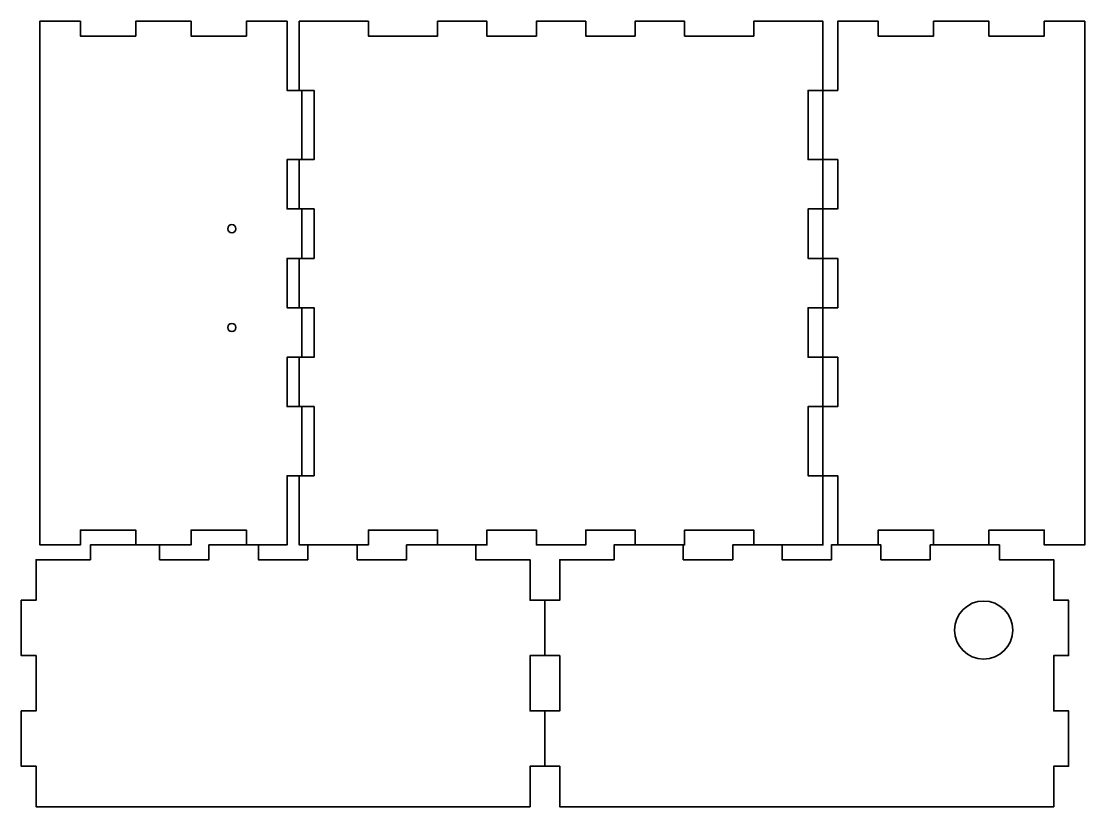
# Model space of a CAD drawing. Header units: inches. Extents: x 56 to 271, y 59 to 218.
import ezdxf

# ---------------------------------------------------------------- set-up
doc = ezdxf.new("R2010")
doc.units = ezdxf.units.IN
doc.header["$MEASUREMENT"] = 0
doc.layers.add('svg3769', color=7, linetype='Continuous')

# ---------------------------------------------------------------- blocks, each defined once
blk = doc.blocks.new('block 3')
at = {"layer": 'svg3769', "color": 7, "lineweight": 35, "true_color": 0xffffff}
blk.add_lwpolyline([(112.35, 218.35), (126.35, 218.35), (126.35, 215.35), (140.35, 215.35), (140.35, 218.35), (150.35, 218.35), (150.35, 215.35), (160.35, 215.35), (160.35, 218.35), (170.35, 218.35), (170.35, 215.35), (180.35, 215.35), (180.35, 218.35), (190.35, 218.35), (190.35, 215.35), (204.35, 215.35), (204.35, 218.35), (218.35, 218.35), (218.35, 204.35), (215.35, 204.35), (215.35, 190.35), (218.35, 190.35), (218.35, 180.35), (215.35, 180.35), (215.35, 170.35), (218.35, 170.35), (218.35, 160.35), (215.35, 160.35), (215.35, 150.35), (218.35, 150.35), (218.35, 140.35), (215.35, 140.35), (215.35, 126.35), (218.35, 126.35), (218.35, 112.35), (204.35, 112.35), (204.35, 115.35), (190.35, 115.35), (190.35, 112.35), (180.35, 112.35), (180.35, 115.35), (170.35, 115.35), (170.35, 112.35), (160.35, 112.35), (160.35, 115.35), (150.35, 115.35), (150.35, 112.35), (140.35, 112.35), (140.35, 115.35), (126.35, 115.35), (126.35, 112.35), (112.35, 112.35), (112.35, 126.35), (115.35, 126.35), (115.35, 140.35), (112.35, 140.35), (112.35, 150.35), (115.35, 150.35), (115.35, 160.35), (112.35, 160.35), (112.35, 170.35), (115.35, 170.35), (115.35, 180.35), (112.35, 180.35), (112.35, 190.35), (115.35, 190.35), (115.35, 204.35), (112.35, 204.35), (112.35, 218.35)], dxfattribs=at)
blk = doc.blocks.new('block 4')
at = {"layer": 'svg3769', "color": 7, "lineweight": 35, "true_color": 0xffffff}
blk.add_lwpolyline([(271.35, 126.35), (271.35, 112.35), (263.15, 112.35), (263.15, 115.35), (251.95, 115.35), (251.95, 112.35), (240.75, 112.35), (240.75, 115.35), (229.55, 115.35), (229.55, 112.35), (221.35, 112.35), (221.35, 126.35), (218.35, 126.35), (218.35, 140.35), (221.35, 140.35), (221.35, 150.35), (218.35, 150.35), (218.35, 160.35), (221.35, 160.35), (221.35, 170.35), (218.35, 170.35), (218.35, 180.35), (221.35, 180.35), (221.35, 190.35), (218.35, 190.35), (218.35, 204.35), (221.35, 204.35), (221.35, 218.35), (229.55, 218.35), (229.55, 215.35), (240.75, 215.35), (240.75, 218.35), (251.95, 218.35), (251.95, 215.35), (263.15, 215.35), (263.15, 218.35), (271.35, 218.35), (271.35, 126.35)], dxfattribs=at)
blk = doc.blocks.new('block 5')
at = {"layer": 'svg3769', "color": 7, "lineweight": 35, "true_color": 0xffffff}
for points in [[(59.88, 204.35), (59.88, 112.35), (68.08, 112.35), (68.08, 115.35), (79.28, 115.35), (79.28, 112.35), (90.48, 112.35), (90.48, 115.35), (101.68, 115.35), (101.68, 112.35), (109.88, 112.35), (109.88, 126.35), (112.88, 126.35), (112.88, 140.35), (109.88, 140.35), (109.88, 150.35), (112.88, 150.35), (112.88, 160.35), (109.88, 160.35), (109.88, 170.35), (112.88, 170.35), (112.88, 180.35), (109.88, 180.35), (109.88, 190.35), (112.88, 190.35), (112.88, 204.35), (109.88, 204.35), (109.88, 218.35), (101.68, 218.35), (101.68, 215.35), (90.48, 215.35), (90.48, 218.35), (79.28, 218.35), (79.28, 215.35), (68.08, 215.35), (68.08, 218.35), (59.88, 218.35), (59.88, 204.35)], [(59.88, 218.35), (59.88, 218.35)], [(59.88, 112.35), (59.88, 112.35)]]:
    blk.add_lwpolyline(points, dxfattribs=at)
blk = doc.blocks.new('block 6')
at = {"layer": 'svg3769', "color": 7, "lineweight": 35, "true_color": 0xffffff}
blk.add_lwpolyline([(148.09, 59.35), (59.09, 59.35), (59.09, 67.55), (56.09, 67.55), (56.09, 78.75), (59.09, 78.75), (59.09, 89.95), (56.09, 89.95), (56.09, 101.15), (59.09, 101.15), (59.09, 109.35), (70.09, 109.35), (70.09, 112.35), (84.09, 112.35), (84.09, 109.35), (94.09, 109.35), (94.09, 112.35), (104.09, 112.35), (104.09, 109.35), (114.09, 109.35), (114.09, 112.35), (124.09, 112.35), (124.09, 109.35), (134.09, 109.35), (134.09, 112.35), (148.09, 112.35), (148.09, 109.35), (159.09, 109.35), (159.09, 101.15), (162.09, 101.15), (162.09, 89.95), (159.09, 89.95), (159.09, 78.75), (162.09, 78.75), (162.09, 67.55), (159.09, 67.55), (159.09, 59.35), (148.09, 59.35)], dxfattribs=at)
blk = doc.blocks.new('block 7')
at = {"layer": 'svg3769', "color": 7, "lineweight": 35, "true_color": 0xffffff}
blk.add_lwpolyline([(254.09, 59.35), (165.09, 59.35), (165.09, 67.55), (162.09, 67.55), (162.09, 78.75), (165.09, 78.75), (165.09, 89.95), (162.09, 89.95), (162.09, 101.15), (165.09, 101.15), (165.09, 109.35), (176.09, 109.35), (176.09, 112.35), (190.09, 112.35), (190.09, 109.35), (200.09, 109.35), (200.09, 112.35), (210.09, 112.35), (210.09, 109.35), (220.09, 109.35), (220.09, 112.35), (230.09, 112.35), (230.09, 109.35), (240.09, 109.35), (240.09, 112.35), (254.09, 112.35), (254.09, 109.35), (265.09, 109.35), (265.09, 101.15), (268.09, 101.15), (268.09, 89.95), (265.09, 89.95), (265.09, 78.75), (268.09, 78.75), (268.09, 67.55), (265.09, 67.55), (265.09, 59.35), (254.09, 59.35)], dxfattribs=at)

msp = doc.modelspace()

# ---------------------------------------------------------------- linework, layer by layer
at = {"layer": 'svg3769', "color": 7, "lineweight": 35, "true_color": 0xffffff}
for points in [[(98.72, 177.18), (99.18, 177.18), (99.55, 176.81), (99.55, 176.35), (99.55, 175.89), (99.18, 175.52), (98.72, 175.52), (98.26, 175.52), (97.89, 175.89), (97.89, 176.35), (97.89, 176.81), (98.26, 177.18), (98.72, 177.18)], [(98.72, 157.18), (99.18, 157.18), (99.55, 156.81), (99.55, 156.35), (99.55, 155.89), (99.18, 155.52), (98.72, 155.52), (98.26, 155.52), (97.89, 155.89), (97.89, 156.35), (97.89, 156.81), (98.26, 157.18), (98.72, 157.18)], [(250.89, 100.99), (254.13, 100.99), (256.77, 98.35), (256.77, 95.11), (256.77, 91.86), (254.13, 89.23), (250.89, 89.23), (247.64, 89.23), (245, 91.86), (245, 95.11), (245, 98.35), (247.64, 100.99), (250.89, 100.99)]]:
    msp.add_open_spline(points, degree=3, knots=[0, 0, 0, 0, 1, 1, 1, 2, 2, 2, 3, 3, 3, 4, 4, 4, 4], dxfattribs=at)

# ---------------------------------------------------------------- block references
at = {"layer": 'svg3769'}
for name in ['block 5', 'block 3', 'block 4', 'block 6', 'block 7']:
    msp.add_blockref(name, (0, 0), dxfattribs=at)

doc.saveas('drawing.dxf')
